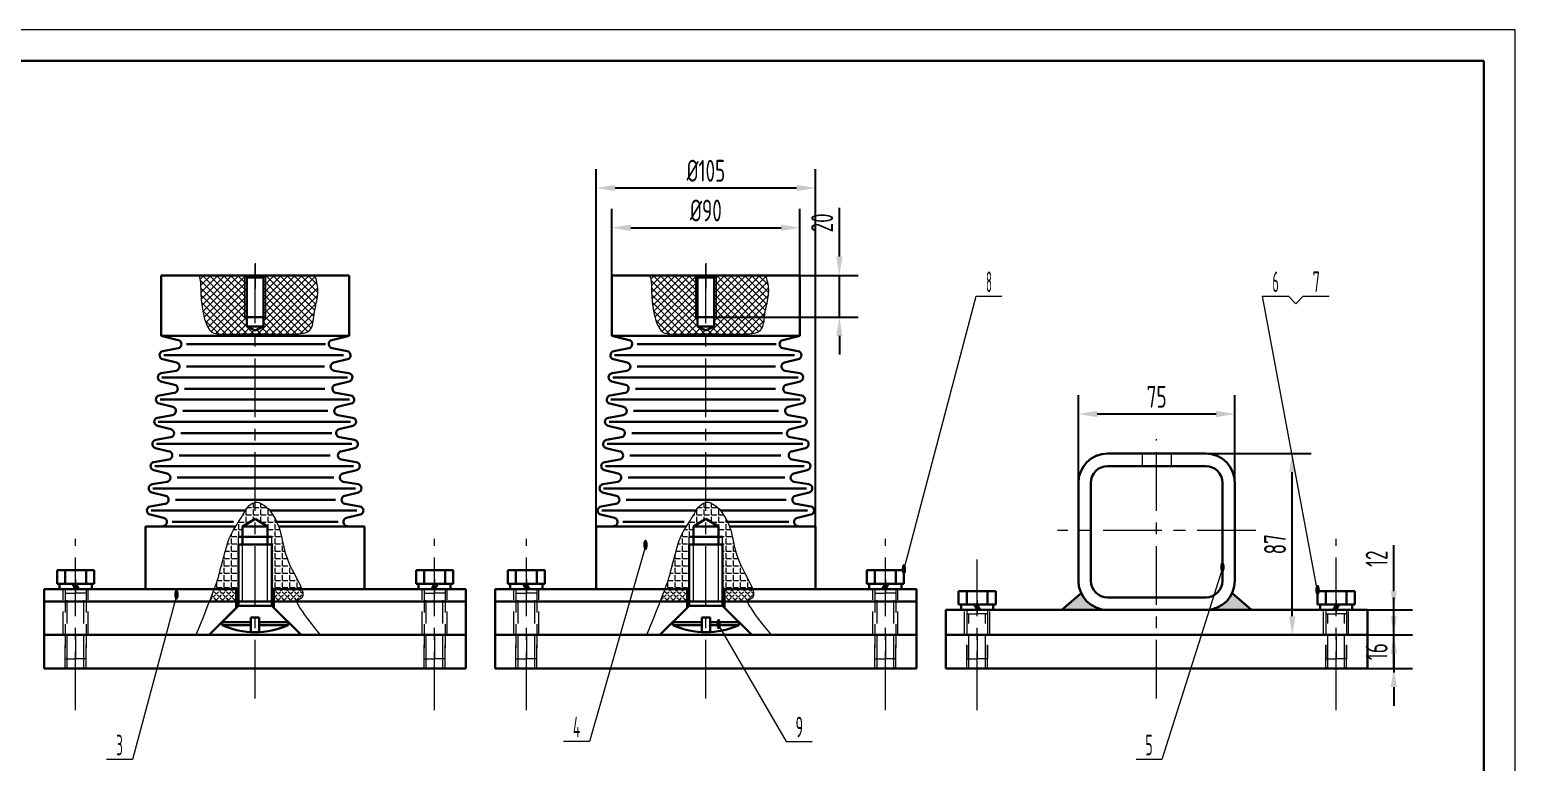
# Model space of a CAD drawing. Header units: millimetres. Extents: x 0 to 1260, y -18 to 891.
# Drawn here: x 548 to 1260, y 540 to 891 of the extents above; entities that cross this region are included whole.
import ezdxf
from ezdxf.enums import TextEntityAlignment as Align

# ---------------------------------------------------------------- set-up
doc = ezdxf.new("R2010")
doc.units = ezdxf.units.MM
doc.header["$LTSCALE"] = 30
doc.linetypes.add('F', pattern=[0.75, 0.5, -0.25])
doc.linetypes.add('G', pattern=[2, 1.25, -0.25, 0.25, -0.25])
doc.layers.get('0').update_dxf_attribs({"lineweight": 30})
doc.layers.get('DEFPOINTS').update_dxf_attribs({"lineweight": 30})
for name, color, linetype, lineweight in [('01', 7, 'Continuous', 30), ('02', 1, 'Continuous', 13), ('02C', 3, 'Continuous', 13), ('04', 2, 'F', 13), ('05', 4, 'G', 13), ('08', 1, 'Continuous', 13), ('11', 3, 'Continuous', 13)]:
    doc.layers.add(name, color=color, linetype=linetype, lineweight=lineweight)
doc.styles.get("Standard").update_dxf_attribs({"font": 'isocp', "width": 0.707, "bigfont": 'intecad.shx'})
doc.dimstyles.new('INTE', dxfattribs={"dimscale": 3, "dimtxt": 3.5, "dimasz": 3, "dimexe": 3, "dimexo": 0, "dimgap": 1, "dimtad": 1, "dimdec": 1, "dimdsep": 46, "dimtxsty": 'Standard', "dimcen": 0, "dimclrd": 1, "dimclre": 1, "dimclrt": 3, "dimaunit": 1, "dimadec": 0, "dimazin": 0, "dimtfac": 1, "dimtmove": 0, "dimatfit": 0, "dimfxl": 0, "dimarcsym": 0})

# ---------------------------------------------------------------- blocks, each defined once
blk = doc.blocks.new('*D21')
at = {"layer": '08', "color": 1, "lineweight": -2, "ltscale": 0.75}
for p, q in [((1201.81, 609.79), (1201.81, 618.79)), ((1189.16, 600.79), (1210.81, 600.79)), ((1201.81, 584.79), (1201.81, 600.79)), ((1189.16, 584.79), (1210.81, 584.79)), ((1201.81, 575.79), (1201.81, 566.79))]:
    blk.add_line(p, q, dxfattribs=at)
at = {"layer": '08', "color": 1, "ltscale": 0.75}
for points in [[(1200.31, 609.79), (1203.31, 609.79), (1201.81, 600.79)], [(1200.31, 575.79), (1203.31, 575.79), (1201.81, 584.79)]]:
    blk.add_solid(points, dxfattribs=at)
at = {"layer": 'DEFPOINTS', "color": 0, "ltscale": 0.75}
for p in [(1189.16, 600.79), (1201.81, 600.79), (1189.16, 584.79)]:
    blk.add_point(p, dxfattribs=at)
at = {"layer": '08', "color": 3, "ltscale": 0.75, "insert": (1193.56, 592.79), "char_height": 10.5, "attachment_point": 5, "rotation": 90}
blk.add_mtext('16', dxfattribs=at)
blk = doc.blocks.new('*D22')
at = {"layer": '08', "color": 1, "lineweight": -2, "ltscale": 0.75}
for p, q in [((1201.81, 621.79), (1201.81, 643.92)), ((1189.16, 612.79), (1210.81, 612.79)), ((1201.81, 600.79), (1201.81, 612.79)), ((1189.16, 600.79), (1210.81, 600.79)), ((1201.81, 591.79), (1201.81, 582.79))]:
    blk.add_line(p, q, dxfattribs=at)
at = {"layer": '08', "color": 1, "ltscale": 0.75}
for points in [[(1200.31, 621.79), (1203.31, 621.79), (1201.81, 612.79)], [(1200.31, 591.79), (1203.31, 591.79), (1201.81, 600.79)]]:
    blk.add_solid(points, dxfattribs=at)
at = {"layer": 'DEFPOINTS', "color": 0, "ltscale": 0.75}
for p in [(1189.16, 612.79), (1201.81, 612.79), (1189.16, 600.79)]:
    blk.add_point(p, dxfattribs=at)
at = {"layer": '08', "color": 3, "ltscale": 0.75, "insert": (1193.56, 637.36), "char_height": 10.5, "attachment_point": 5, "rotation": 90}
blk.add_mtext('12', dxfattribs=at)
blk = doc.blocks.new('*D23')
at = {"layer": '08', "color": 1, "lineweight": -2, "ltscale": 0.75}
for p, q in [((1106.39, 687.79), (1162.13, 687.79)), ((1153.13, 609.79), (1153.13, 678.79)), ((1189.16, 600.79), (1144.13, 600.79))]:
    blk.add_line(p, q, dxfattribs=at)
at = {"layer": '08', "color": 1, "ltscale": 0.75}
for points in [[(1151.63, 678.79), (1154.63, 678.79), (1153.13, 687.79)], [(1151.63, 609.79), (1154.63, 609.79), (1153.13, 600.79)]]:
    blk.add_solid(points, dxfattribs=at)
at = {"layer": 'DEFPOINTS', "color": 0, "ltscale": 0.75}
for p in [(1106.39, 687.79), (1153.13, 687.79), (1189.16, 600.79)]:
    blk.add_point(p, dxfattribs=at)
at = {"layer": '08', "color": 3, "ltscale": 0.75, "insert": (1144.88, 644.29), "char_height": 10.5, "attachment_point": 5, "rotation": 90}
blk.add_mtext('87', dxfattribs=at)
blk = doc.blocks.new('*D24')
at = {"layer": '08', "color": 1, "lineweight": -2, "ltscale": 0.75}
for p, q in [((827.16, 773.19), (827.16, 805.04)), ((917.16, 773.19), (917.16, 805.04)), ((836.16, 796.04), (908.16, 796.04))]:
    blk.add_line(p, q, dxfattribs=at)
at = {"layer": '08', "color": 1, "ltscale": 0.75}
for points in [[(836.16, 797.54), (836.16, 794.54), (827.16, 796.04)], [(908.16, 797.54), (908.16, 794.54), (917.16, 796.04)]]:
    blk.add_solid(points, dxfattribs=at)
at = {"layer": 'DEFPOINTS', "color": 0, "ltscale": 0.75}
for p in [(917.16, 796.04), (827.16, 773.19), (917.16, 773.19)]:
    blk.add_point(p, dxfattribs=at)
at = {"layer": '08', "color": 3, "ltscale": 0.75, "insert": (872.16, 804.29), "char_height": 10.5, "attachment_point": 5}
blk.add_mtext('%%c90', dxfattribs=at)
blk = doc.blocks.new('*D25')
at = {"layer": '08', "color": 1, "lineweight": -2, "ltscale": 0.75}
for p, q in [((819.66, 647.7), (819.66, 824.11)), ((924.66, 643.31), (924.66, 824.11)), ((828.66, 815.11), (915.66, 815.11))]:
    blk.add_line(p, q, dxfattribs=at)
at = {"layer": '08', "color": 1, "ltscale": 0.75}
for points in [[(828.66, 816.61), (828.66, 813.61), (819.66, 815.11)], [(915.66, 816.61), (915.66, 813.61), (924.66, 815.11)]]:
    blk.add_solid(points, dxfattribs=at)
at = {"layer": 'DEFPOINTS', "color": 0, "ltscale": 0.75}
for p in [(924.66, 815.11), (819.66, 647.7), (924.66, 643.31)]:
    blk.add_point(p, dxfattribs=at)
at = {"layer": '08', "color": 3, "ltscale": 0.75, "insert": (872.16, 823.36), "char_height": 10.5, "attachment_point": 5}
blk.add_mtext('%%c105', dxfattribs=at)
blk = doc.blocks.new('*D30')
at = {"layer": '08', "color": 1, "lineweight": -2, "ltscale": 0.75}
for p, q in [((1050.68, 674.41), (1050.68, 715.74)), ((1125.66, 671.11), (1125.66, 715.74)), ((1116.66, 706.74), (1059.68, 706.74))]:
    blk.add_line(p, q, dxfattribs=at)
at = {"layer": '08', "color": 1, "ltscale": 0.75}
for points in [[(1059.68, 708.24), (1059.68, 705.24), (1050.68, 706.74)], [(1116.66, 708.24), (1116.66, 705.24), (1125.66, 706.74)]]:
    blk.add_solid(points, dxfattribs=at)
at = {"layer": 'DEFPOINTS', "color": 0, "ltscale": 0.75}
for p in [(1050.68, 706.74), (1050.68, 674.41), (1125.66, 671.11)]:
    blk.add_point(p, dxfattribs=at)
at = {"layer": '08', "color": 3, "ltscale": 0.75, "insert": (1088.17, 714.99), "char_height": 10.5, "attachment_point": 5}
blk.add_mtext('75', dxfattribs=at)
blk = doc.blocks.new('*D32')
at = {"layer": '08', "color": 1, "lineweight": -2, "ltscale": 0.75}
for p, q in [((936.12, 782.19), (936.12, 805.55)), ((915.91, 773.19), (945.12, 773.19)), ((936.12, 753.19), (936.12, 773.19)), ((874.01, 753.19), (945.12, 753.19)), ((936.12, 744.19), (936.12, 735.19))]:
    blk.add_line(p, q, dxfattribs=at)
at = {"layer": '08', "color": 1, "ltscale": 0.75}
for points in [[(934.62, 782.19), (937.62, 782.19), (936.12, 773.19)], [(934.62, 744.19), (937.62, 744.19), (936.12, 753.19)]]:
    blk.add_solid(points, dxfattribs=at)
at = {"layer": 'DEFPOINTS', "color": 0, "ltscale": 0.75}
for p in [(915.91, 773.19), (936.12, 773.19), (874.01, 753.19)]:
    blk.add_point(p, dxfattribs=at)
at = {"layer": '08', "color": 3, "ltscale": 0.75, "insert": (927.87, 798.37), "char_height": 10.5, "attachment_point": 5, "rotation": 90}
blk.add_mtext('20', dxfattribs=at)
blk = doc.blocks.new('*U46')
at = {"layer": '01'}
for points in [[(415, 292), (25, 292)], [(415, 5), (415, 292)]]:
    blk.add_lwpolyline(points, dxfattribs=at)
at = {"layer": '02'}
for points in [[(420, 297), (0, 297)], [(420, 0), (420, 297)]]:
    blk.add_lwpolyline(points, dxfattribs=at)

msp = doc.modelspace()

# ---------------------------------------------------------------- hatches: boundary and pattern name
at = {"ltscale": 0.75}
for points in [[(1052.01, 620.79, 0.28969), (1064.66, 612.79), (1042.66, 612.79)], [(1124.31, 620.79, -0.28969), (1111.66, 612.79), (1133.66, 612.79)]]:
    msp.add_hatch(color=256, dxfattribs=at).paths.add_polyline_path(points)
at = {"layer": '02', "ltscale": 0.75}
h = msp.add_hatch(dxfattribs=at)
h.set_pattern_fill('ANSI37', color=256, scale=0.75, style=0)
h.set_pattern_definition([(45, (2562.5626, -269.402), (-1.683798, 1.683798), []), (135, (2562.5626, -269.402), (-1.683798, -1.683798), [])])
edge = h.paths.add_edge_path()
edge.add_line((651.16, 773.19), (651.16, 773.19))
edge.add_line((651.16, 773.19), (629.24, 773.19))
edge.add_spline(control_points=[(629.24, 773.19), (630.11, 771.09), (629.96, 765.04), (630.79, 756.86), (632.35, 749.71), (635.76, 745.31), (640.86, 744.92), (647.49, 745.13), (653.25, 745.17), (656.16, 745.16)], knot_values=[2.600882, 2.600882, 2.600882, 2.600882, 9.58944, 18.449346, 28.421198, 30.850792, 34.363706, 42.719943, 51.395843, 51.395843, 51.395843, 51.395843], degree=3, periodic=0)
edge.add_line((656.16, 745.16), (656.16, 746.72))
edge.add_line((656.16, 746.72), (652.16, 748.66))
edge.add_line((652.16, 748.66), (652.16, 748.66))
edge.add_line((652.16, 748.66), (652.16, 753.19))
edge.add_line((652.16, 753.19), (651.16, 753.19))
edge.add_line((651.16, 753.19), (651.16, 773.19))
edge = h.paths.add_edge_path()
edge.add_spline(control_points=[(672.16, 745.02), (673.14, 745.03), (676.73, 745.11), (683.91, 745.62), (684.11, 755.12), (686.32, 762.46), (686.38, 768.15), (685.21, 772.09), (684.91, 773.19)], knot_values=[67.590547, 67.590547, 67.590547, 67.590547, 70.454179, 77.819242, 85.708317, 94.259086, 101.273291, 104.032844, 104.032844, 104.032844, 104.032844], degree=3, periodic=0)
edge.add_line((684.91, 773.19), (672.16, 773.19))
edge.add_line((672.16, 773.19), (672.16, 745.02))
edge = h.paths.add_edge_path()
edge.add_line((672.16, 773.19), (661.16, 773.19))
edge.add_line((661.16, 773.19), (661.16, 753.19))
edge.add_line((661.16, 753.19), (660.16, 753.19))
edge.add_line((660.16, 753.19), (660.16, 748.66))
edge.add_line((660.16, 748.66), (656.16, 746.72))
edge.add_line((656.16, 746.72), (656.16, 745.16))
edge.add_spline(control_points=[(656.16, 745.16), (658.66, 745.16), (664.07, 745.1), (669.17, 744.98), (672.16, 745.02)], knot_values=[51.395843, 51.395843, 51.395843, 51.395843, 58.820979, 67.590547, 67.590547, 67.590547, 67.590547], degree=3, periodic=0)
edge.add_line((672.16, 745.02), (672.16, 773.19))
h.paths.add_polyline_path([(661.16, 773.19), (660.16, 772.19), (660.16, 753.19), (661.16, 753.19)], flags=16)
h.paths.add_polyline_path([(652.16, 772.19), (651.16, 773.19), (651.16, 753.19), (652.16, 753.19)], flags=17)
h = msp.add_hatch(dxfattribs=at)
h.set_pattern_fill('ANSI37', color=256, scale=0.75, style=0)
h.set_pattern_definition([(45, (2778.5626, -269.402), (-1.683798, 1.683798), []), (135, (2778.5626, -269.402), (-1.683798, -1.683798), [])])
edge = h.paths.add_edge_path()
edge.add_line((867.16, 773.19), (867.16, 773.19))
edge.add_line((867.16, 773.19), (845.24, 773.19))
edge.add_spline(control_points=[(845.24, 773.19), (846.11, 771.09), (845.96, 765.04), (846.79, 756.86), (848.35, 749.71), (851.76, 745.31), (856.86, 744.92), (863.49, 745.13), (869.25, 745.17), (872.16, 745.16)], knot_values=[2.600882, 2.600882, 2.600882, 2.600882, 9.58944, 18.449346, 28.421198, 30.850792, 34.363706, 42.719943, 51.395843, 51.395843, 51.395843, 51.395843], degree=3, periodic=0)
edge.add_line((872.16, 745.16), (872.16, 746.72))
edge.add_line((872.16, 746.72), (868.16, 748.66))
edge.add_line((868.16, 748.66), (868.16, 748.66))
edge.add_line((868.16, 748.66), (868.16, 753.19))
edge.add_line((868.16, 753.19), (867.16, 753.19))
edge.add_line((867.16, 753.19), (867.16, 773.19))
edge = h.paths.add_edge_path()
edge.add_spline(control_points=[(888.16, 745.02), (889.14, 745.03), (892.73, 745.11), (899.91, 745.62), (900.11, 755.12), (902.32, 762.46), (902.38, 768.15), (901.21, 772.09), (900.91, 773.19)], knot_values=[67.590547, 67.590547, 67.590547, 67.590547, 70.454179, 77.819242, 85.708317, 94.259086, 101.273291, 104.032844, 104.032844, 104.032844, 104.032844], degree=3, periodic=0)
edge.add_line((900.91, 773.19), (888.16, 773.19))
edge.add_line((888.16, 773.19), (888.16, 745.02))
edge = h.paths.add_edge_path()
edge.add_line((888.16, 773.19), (877.16, 773.19))
edge.add_line((877.16, 773.19), (877.16, 753.19))
edge.add_line((877.16, 753.19), (876.16, 753.19))
edge.add_line((876.16, 753.19), (876.16, 748.66))
edge.add_line((876.16, 748.66), (872.16, 746.72))
edge.add_line((872.16, 746.72), (872.16, 745.16))
edge.add_spline(control_points=[(872.16, 745.16), (874.66, 745.16), (880.07, 745.1), (885.17, 744.98), (888.16, 745.02)], knot_values=[51.395843, 51.395843, 51.395843, 51.395843, 58.820979, 67.590547, 67.590547, 67.590547, 67.590547], degree=3, periodic=0)
edge.add_line((888.16, 745.02), (888.16, 773.19))
h.paths.add_polyline_path([(877.16, 773.19), (876.16, 772.19), (876.16, 753.19), (877.16, 753.19)], flags=16)
h.paths.add_polyline_path([(868.16, 772.19), (867.16, 773.19), (867.16, 753.19), (868.16, 753.19)], flags=17)
h = msp.add_hatch(dxfattribs=at)
h.set_pattern_fill('ANGLE', color=256, scale=0.5, style=0)
h.set_pattern_definition([(0, (-821.971, 124.0568), (0, 3.4925), [2.54, -0.9525]), (90, (-821.971, 124.0568), (-3.4925, 2e-16), [2.54, -0.9525])])
edge = h.paths.add_edge_path()
edge.add_line((648.16, 644.2), (648.16, 647.79))
edge.add_line((648.16, 647.79), (650.16, 647.79))
edge.add_line((650.16, 647.79), (650.16, 652.79))
edge.add_line((650.16, 652.79), (656.16, 656.49))
edge.add_line((656.16, 656.49), (656.16, 664.36))
edge.add_spline(control_points=[(656.16, 664.36), (655.79, 664.28), (652.68, 663.2), (649.83, 656.94), (644.49, 649.74), (642.04, 642.04), (639.6, 632.31), (638.28, 627.28), (636.59, 622.79)], knot_values=[4.731954, 4.731954, 4.731954, 4.731954, 5.861898, 14.254739, 23.41038, 33.182903, 44.670798, 47.778571, 47.778571, 47.778571, 47.778571], degree=3, periodic=0)
edge.add_line((636.59, 622.79), (648.16, 622.79))
edge.add_line((648.16, 622.79), (648.16, 644.2))
edge = h.paths.add_edge_path()
edge.add_spline(control_points=[(678.52, 622.79), (677.56, 625.55), (669.75, 638.58), (669.49, 648.47), (665.71, 657.3), (662.24, 661.76), (659.68, 663.52), (657.74, 664.53), (656.56, 664.44), (656.16, 664.36)], knot_values=[47.778571, 47.778571, 47.778571, 47.778571, 52.920714, 67.310286, 76.98728, 81.207891, 83.997645, 86.326587, 87.508144, 87.508144, 87.508144, 87.508144], degree=3, periodic=0)
edge.add_line((656.16, 664.36), (656.16, 656.49))
edge.add_line((656.16, 656.49), (662.16, 652.79))
edge.add_line((662.16, 652.79), (662.16, 647.79))
edge.add_line((662.16, 647.79), (664.16, 647.79))
edge.add_line((664.16, 647.79), (664.16, 644.2))
edge.add_line((664.16, 644.2), (664.16, 622.79))
edge.add_line((664.16, 622.79), (678.52, 622.79))
h = msp.add_hatch(dxfattribs=at)
h.set_pattern_fill('ANGLE', color=256, scale=0.5, style=0)
h.set_pattern_definition([(0, (-605.971, 124.0568), (0, 3.4925), [2.54, -0.9525]), (90, (-605.971, 124.0568), (-3.4925, 2e-16), [2.54, -0.9525])])
edge = h.paths.add_edge_path()
edge.add_line((864.16, 644.2), (864.16, 647.79))
edge.add_line((864.16, 647.79), (866.16, 647.79))
edge.add_line((866.16, 647.79), (866.16, 652.79))
edge.add_line((866.16, 652.79), (872.16, 656.49))
edge.add_line((872.16, 656.49), (872.16, 664.36))
edge.add_spline(control_points=[(872.16, 664.36), (871.79, 664.28), (868.68, 663.2), (865.83, 656.94), (860.49, 649.74), (858.04, 642.04), (855.6, 632.31), (854.28, 627.28), (852.59, 622.79)], knot_values=[4.731954, 4.731954, 4.731954, 4.731954, 5.861898, 14.254739, 23.41038, 33.182903, 44.670798, 47.778571, 47.778571, 47.778571, 47.778571], degree=3, periodic=0)
edge.add_line((852.59, 622.79), (864.16, 622.79))
edge.add_line((864.16, 622.79), (864.16, 644.2))
edge = h.paths.add_edge_path()
edge.add_spline(control_points=[(894.52, 622.79), (893.56, 625.55), (885.75, 638.58), (885.49, 648.47), (881.71, 657.3), (878.24, 661.76), (875.68, 663.52), (873.74, 664.53), (872.56, 664.44), (872.16, 664.36)], knot_values=[47.778571, 47.778571, 47.778571, 47.778571, 52.920714, 67.310286, 76.98728, 81.207891, 83.997645, 86.326587, 87.508144, 87.508144, 87.508144, 87.508144], degree=3, periodic=0)
edge.add_line((872.16, 664.36), (872.16, 656.49))
edge.add_line((872.16, 656.49), (878.16, 652.79))
edge.add_line((878.16, 652.79), (878.16, 647.79))
edge.add_line((878.16, 647.79), (880.16, 647.79))
edge.add_line((880.16, 647.79), (880.16, 644.2))
edge.add_line((880.16, 644.2), (880.16, 622.79))
edge.add_line((880.16, 622.79), (894.52, 622.79))
h = msp.add_hatch(dxfattribs=at)
h.set_pattern_fill('ANGLE', color=256, scale=0.3, angle=45, style=0)
h.set_pattern_definition([(45, (-821.971, 124.0568), (-1.4817423, 1.4817423), [1.524, -0.5715]), (135, (-821.971, 124.0568), (-1.4817423, -1.4817423), [1.524, -0.5715])])
edge = h.paths.add_edge_path()
edge.add_spline(control_points=[(636.59, 622.79), (636.01, 621.25), (635.25, 619.29), (634.28, 616.79)], knot_values=[3.661281, 3.661281, 3.661281, 3.661281, 4.731954, 4.731954, 4.731954, 4.731954], degree=3, periodic=0)
edge.add_line((634.28, 616.79), (647.16, 616.79))
edge.add_line((647.16, 616.79), (647.16, 622.79))
edge.add_line((647.16, 622.79), (636.59, 622.79))
edge = h.paths.add_edge_path()
edge.add_spline(control_points=[(676.11, 616.79), (675.97, 617.59), (679.34, 617.81), (679.42, 620.19), (678.52, 622.79)], knot_values=[87.508144, 87.508144, 87.508144, 87.508144, 88.423411, 93.269842, 93.269842, 93.269842, 93.269842], degree=3, periodic=0)
edge.add_line((678.52, 622.79), (665.16, 622.79))
edge.add_line((665.16, 622.79), (665.16, 616.79))
edge.add_line((665.16, 616.79), (676.11, 616.79))
h = msp.add_hatch(dxfattribs=at)
h.set_pattern_fill('ANGLE', color=256, scale=0.3, angle=45, style=0)
h.set_pattern_definition([(45, (-605.971, 124.0568), (-1.4817423, 1.4817423), [1.524, -0.5715]), (135, (-605.971, 124.0568), (-1.4817423, -1.4817423), [1.524, -0.5715])])
edge = h.paths.add_edge_path()
edge.add_spline(control_points=[(852.59, 622.79), (852.01, 621.25), (851.25, 619.29), (850.28, 616.79)], knot_values=[3.661281, 3.661281, 3.661281, 3.661281, 4.731954, 4.731954, 4.731954, 4.731954], degree=3, periodic=0)
edge.add_line((850.28, 616.79), (863.16, 616.79))
edge.add_line((863.16, 616.79), (863.16, 622.79))
edge.add_line((863.16, 622.79), (852.59, 622.79))
edge = h.paths.add_edge_path()
edge.add_spline(control_points=[(892.11, 616.79), (891.97, 617.59), (895.34, 617.81), (895.42, 620.19), (894.52, 622.79)], knot_values=[87.508144, 87.508144, 87.508144, 87.508144, 88.423411, 93.269842, 93.269842, 93.269842, 93.269842], degree=3, periodic=0)
edge.add_line((894.52, 622.79), (881.16, 622.79))
edge.add_line((881.16, 622.79), (881.16, 616.79))
edge.add_line((881.16, 616.79), (892.11, 616.79))

# ---------------------------------------------------------------- linework, layer by layer
at = {"ltscale": 0.75}
for p, q in [((701.16, 773.19), (611.16, 773.19)), ((611.16, 744.19), (611.16, 773.19)), ((652.16, 772.19), (651.16, 773.19)), ((652.16, 772.19), (660.16, 772.19)), ((660.16, 772.19), (661.16, 773.19)), ((701.16, 744.19), (701.16, 773.19)), ((917.16, 773.19), (827.16, 773.19)), ((827.16, 744.19), (827.16, 773.19)), ((868.16, 772.19), (867.16, 773.19)), ((868.16, 772.19), (876.16, 772.19)), ((876.16, 772.19), (877.16, 773.19)), ((917.16, 744.19), (917.16, 773.19)), ((701.16, 744.19), (611.16, 744.19)), ((619.34, 742.21), (611.16, 744.19)), ((692.99, 742.21), (701.16, 744.19)), ((917.16, 744.19), (827.16, 744.19)), ((835.34, 742.21), (827.16, 744.19)), ((908.99, 742.21), (917.16, 744.19)), ((619.25, 738.3), (612.03, 736.91)), ((612.41, 734.94), (698.55, 734.94)), ((623.25, 740.21), (689.86, 740.21)), ((693.08, 738.3), (700.29, 736.91)), ((835.25, 738.3), (828.03, 736.91)), ((828.41, 734.94), (914.55, 734.94)), ((839.25, 740.21), (905.86, 740.21)), ((909.08, 738.3), (916.29, 736.91)), ((611.2, 726.27), (618.32, 727.5)), ((618.45, 731.42), (611.94, 733)), ((623.25, 729.48), (689.45, 729.48)), ((693.87, 731.42), (700.39, 733)), ((701.13, 726.27), (694, 727.5)), ((827.2, 726.27), (834.32, 727.5)), ((834.45, 731.42), (827.94, 733)), ((839.25, 729.48), (905.45, 729.48)), ((909.87, 731.42), (916.39, 733)), ((917.13, 726.27), (910, 727.5)), ((617.58, 720.77), (611.07, 722.36)), ((611.54, 724.3), (700.42, 724.3)), ((694.75, 720.77), (701.26, 722.36)), ((833.58, 720.77), (827.07, 722.36)), ((827.54, 724.3), (916.42, 724.3)), ((910.75, 720.77), (917.26, 722.36)), ((610.32, 715.63), (617.45, 716.86)), ((610.66, 713.65), (701.38, 713.65)), ((622.37, 718.83), (689.56, 718.83)), ((702, 715.63), (694.88, 716.86)), ((826.32, 715.63), (833.45, 716.86)), ((826.66, 713.65), (917.38, 713.65)), ((838.37, 718.83), (905.56, 718.83)), ((918, 715.63), (910.88, 716.86)), ((609.45, 704.98), (616.58, 706.22)), ((616.71, 710.13), (610.19, 711.71)), ((621.5, 708.19), (690.97, 708.19)), ((695.62, 710.13), (702.13, 711.71)), ((702.88, 704.98), (695.75, 706.22)), ((825.45, 704.98), (832.58, 706.22)), ((832.71, 710.13), (826.19, 711.71)), ((837.5, 708.19), (906.97, 708.19)), ((911.62, 710.13), (918.13, 711.71)), ((918.88, 704.98), (911.75, 706.22)), ((615.83, 699.49), (609.32, 701.07)), ((609.79, 703.01), (701.89, 703.01)), ((696.49, 699.49), (703.01, 701.07)), ((831.83, 699.49), (825.32, 701.07)), ((825.79, 703.01), (917.89, 703.01)), ((912.49, 699.49), (919.01, 701.07)), ((608.58, 694.34), (615.7, 695.57)), ((608.92, 692.37), (702.58, 692.37)), ((620.63, 697.54), (692.95, 697.54)), ((703.75, 694.34), (696.62, 695.57)), ((824.58, 694.34), (831.7, 695.57)), ((824.92, 692.37), (918.58, 692.37)), ((836.63, 697.54), (908.95, 697.54)), ((919.75, 694.34), (912.62, 695.57)), ((607.7, 683.69), (614.83, 684.93)), ((614.96, 688.84), (608.45, 690.42)), ((619.75, 686.9), (692.08, 686.9)), ((697.37, 688.84), (703.88, 690.42)), ((704.62, 683.69), (697.5, 684.93)), ((823.7, 683.69), (830.83, 684.93)), ((830.96, 688.84), (824.45, 690.42)), ((835.75, 686.9), (908.08, 686.9)), ((913.37, 688.84), (919.88, 690.42)), ((920.62, 683.69), (913.5, 684.93)), ((1111.66, 687.79), (1064.66, 687.79)), ((614.09, 678.2), (607.57, 679.78)), ((608.04, 681.72), (703.3, 681.72)), ((618.88, 676.25), (693.94, 676.25)), ((698.24, 678.2), (704.75, 679.78)), ((830.09, 678.2), (823.57, 679.78)), ((824.04, 681.72), (919.3, 681.72)), ((834.88, 676.25), (909.94, 676.25)), ((914.24, 678.2), (920.75, 679.78)), ((1111.66, 681.79), (1064.66, 681.79)), ((613.21, 667.55), (606.7, 669.13)), ((606.83, 673.05), (613.96, 674.28)), ((607.17, 671.08), (704.32, 671.08)), ((705.5, 673.05), (698.37, 674.28)), ((699.11, 667.55), (705.63, 669.13)), ((829.21, 667.55), (822.7, 669.13)), ((822.83, 673.05), (829.96, 674.28)), ((823.17, 671.08), (920.32, 671.08)), ((921.5, 673.05), (914.37, 674.28)), ((915.11, 667.55), (921.63, 669.13)), ((1050.66, 673.79), (1050.66, 626.79)), ((1056.66, 673.79), (1056.66, 626.79)), ((1119.66, 626.79), (1119.66, 673.79)), ((1125.66, 626.79), (1125.66, 673.79)), ((605.96, 662.4), (613.08, 663.64)), ((618.01, 665.61), (694.63, 665.61)), ((706.37, 662.4), (699.24, 663.64)), ((821.96, 662.4), (829.08, 663.64)), ((834.01, 665.61), (910.63, 665.61)), ((922.37, 662.4), (915.24, 663.64)), ((612.34, 656.91), (605.83, 658.49)), ((606.3, 660.43), (651.46, 660.43)), ((645.77, 654.96), (616.42, 654.96)), ((663.22, 660.43), (704.84, 660.43)), ((666.55, 654.96), (695.9, 654.96)), ((699.99, 656.91), (706.5, 658.49)), ((828.34, 656.91), (821.83, 658.49)), ((822.3, 660.43), (867.46, 660.43)), ((861.77, 654.96), (832.42, 654.96)), ((879.22, 660.43), (920.84, 660.43)), ((882.55, 654.96), (911.9, 654.96)), ((915.99, 656.91), (922.5, 658.49)), ((603.66, 652.79), (611.91, 652.96)), ((603.66, 652.79), (646.88, 652.79)), ((603.66, 622.79), (603.66, 652.79)), ((667.45, 652.79), (708.66, 652.79)), ((708.66, 652.79), (700.42, 652.96)), ((708.66, 622.79), (708.66, 652.79)), ((819.66, 652.79), (827.91, 652.96)), ((819.66, 652.79), (862.88, 652.79)), ((819.66, 622.79), (819.66, 652.79)), ((883.45, 652.79), (924.66, 652.79)), ((924.66, 652.79), (916.42, 652.96)), ((924.66, 622.79), (924.66, 652.79)), ((648.16, 622.79), (603.66, 622.79)), ((708.66, 622.79), (664.16, 622.79)), ((864.16, 622.79), (819.66, 622.79)), ((924.66, 622.79), (880.16, 622.79)), ((1052.01, 620.79), (1042.66, 612.79)), ((1124.31, 620.79), (1133.66, 612.79)), ((987.16, 612.79), (1189.16, 612.79)), ((987.16, 612.79), (987.16, 584.79)), ((1064.66, 618.79), (1111.66, 618.79)), ((1189.16, 612.79), (1189.16, 600.79))]:
    msp.add_line(p, q, dxfattribs=at)
for centre, radius, start, end in [((618.87, 740.26), 2, 280.92692, 76.35592), ((693.46, 740.26), 2, 103.64408, 259.07308), ((834.87, 740.26), 2, 280.92692, 76.35592), ((909.46, 740.26), 2, 103.64408, 259.07308), ((612.41, 734.94), 2, 100.92692, 256.35592), ((699.92, 734.94), 2, 283.64408, 79.07308), ((828.41, 734.94), 2, 100.92692, 256.35592), ((915.92, 734.94), 2, 283.64408, 79.07308), ((611.54, 724.3), 2, 99.82839, 256.35592), ((617.98, 729.48), 2, 279.82839, 76.35592), ((694.34, 729.48), 2, 103.64408, 260.17161), ((700.79, 724.3), 2, 283.64408, 80.17161), ((827.54, 724.3), 2, 99.82839, 256.35592), ((833.98, 729.48), 2, 279.82839, 76.35592), ((910.34, 729.48), 2, 103.64408, 260.17161), ((916.79, 724.3), 2, 283.64408, 80.17161), ((617.11, 718.83), 2, 279.82839, 76.35592), ((695.22, 718.83), 2, 103.64408, 260.17161), ((833.11, 718.83), 2, 279.82839, 76.35592), ((911.22, 718.83), 2, 103.64408, 260.17161), ((610.66, 713.65), 2, 99.82839, 256.35592), ((701.66, 713.65), 2, 283.64408, 80.17161), ((826.66, 713.65), 2, 99.82839, 256.35592), ((917.66, 713.65), 2, 283.64408, 80.17161), ((609.79, 703.01), 2, 99.82839, 256.35592), ((616.24, 708.19), 2, 279.82839, 76.35592), ((696.09, 708.19), 2, 103.64408, 260.17161), ((702.54, 703.01), 2, 283.64408, 80.17161), ((825.79, 703.01), 2, 99.82839, 256.35592), ((832.24, 708.19), 2, 279.82839, 76.35592), ((912.09, 708.19), 2, 103.64408, 260.17161), ((918.54, 703.01), 2, 283.64408, 80.17161), ((615.36, 697.54), 2, 279.82839, 76.35592), ((696.96, 697.54), 2, 103.64408, 260.17161), ((831.36, 697.54), 2, 279.82839, 76.35592), ((912.96, 697.54), 2, 103.64408, 260.17161), ((608.92, 692.37), 2, 99.82839, 256.35592), ((703.41, 692.37), 2, 283.64408, 80.17161), ((824.92, 692.37), 2, 99.82839, 256.35592), ((919.41, 692.37), 2, 283.64408, 80.17161), ((608.04, 681.72), 2, 99.82839, 256.35592), ((614.49, 686.9), 2, 279.82839, 76.35592), ((697.84, 686.9), 2, 103.64408, 260.17161), ((704.28, 681.72), 2, 283.64408, 80.17161), ((824.04, 681.72), 2, 99.82839, 256.35592), ((830.49, 686.9), 2, 279.82839, 76.35592), ((913.84, 686.9), 2, 103.64408, 260.17161), ((920.28, 681.72), 2, 283.64408, 80.17161), ((1064.66, 673.79), 14, 90, 180), ((1111.66, 673.79), 14, 0, 90), ((613.62, 676.25), 2, 279.82839, 76.35592), ((698.71, 676.25), 2, 103.64408, 260.17161), ((829.62, 676.25), 2, 279.82839, 76.35592), ((914.71, 676.25), 2, 103.64408, 260.17161), ((1064.66, 673.79), 8, 90, 180), ((1111.66, 673.79), 8, 0, 90), ((607.17, 671.08), 2, 99.82839, 256.35592), ((705.16, 671.08), 2, 283.64408, 80.17161), ((823.17, 671.08), 2, 99.82839, 256.35592), ((921.16, 671.08), 2, 283.64408, 80.17161), ((606.3, 660.43), 2, 99.82839, 256.35592), ((612.74, 665.61), 2, 279.82839, 76.35592), ((699.59, 665.61), 2, 103.64408, 260.17161), ((706.03, 660.43), 2, 283.64408, 80.17161), ((822.3, 660.43), 2, 99.82839, 256.35592), ((828.74, 665.61), 2, 279.82839, 76.35592), ((915.59, 665.61), 2, 103.64408, 260.17161), ((922.03, 660.43), 2, 283.64408, 80.17161), ((611.87, 654.96), 2, 271.18476, 76.35592), ((700.46, 654.96), 2, 103.64408, 268.81524), ((827.87, 654.96), 2, 271.18476, 76.35592), ((916.46, 654.96), 2, 103.64408, 268.81524), ((1064.66, 626.79), 14, 180, 270), ((1064.66, 626.79), 8, 180, 270), ((1111.66, 626.79), 14, 270, 0), ((1111.66, 626.79), 8, 270, 0)]:
    msp.add_arc(centre, radius, start, end, dxfattribs=at)
at = {"layer": '01', "ltscale": 0.75}
for p, q in [((652.16, 772.19), (652.16, 748.66)), ((660.16, 772.19), (660.16, 748.66)), ((868.16, 772.19), (868.16, 748.66)), ((876.16, 772.19), (876.16, 748.66)), ((651.16, 753.19), (661.16, 753.19)), ((652.16, 748.66), (656.16, 746.72)), ((660.16, 748.66), (652.16, 748.66)), ((660.16, 748.66), (656.16, 746.72)), ((867.16, 753.19), (877.16, 753.19)), ((876.16, 748.66), (868.16, 748.66)), ((868.16, 748.66), (872.16, 746.72)), ((876.16, 748.66), (872.16, 746.72)), ((650.16, 652.79), (656.16, 656.49)), ((662.16, 652.79), (656.16, 656.49)), ((866.16, 652.79), (872.16, 656.49)), ((878.16, 652.79), (872.16, 656.49)), ((656.16, 647.79), (648.16, 647.79)), ((662.16, 652.79), (650.16, 652.79)), ((650.16, 644.2), (650.16, 652.79)), ((656.16, 647.79), (664.16, 647.79)), ((662.16, 644.2), (662.16, 652.79)), ((872.16, 647.79), (864.16, 647.79)), ((878.16, 652.79), (866.16, 652.79)), ((866.16, 644.2), (866.16, 652.79)), ((872.16, 647.79), (880.16, 647.79)), ((878.16, 644.2), (878.16, 652.79)), ((648.16, 644.2), (656.16, 644.2)), ((648.16, 614.81), (648.16, 644.2)), ((664.16, 644.2), (656.16, 644.2)), ((664.16, 614.81), (664.16, 644.2)), ((864.16, 614.81), (864.16, 644.2)), ((864.16, 644.2), (872.16, 644.2)), ((880.16, 644.2), (872.16, 644.2)), ((880.16, 614.81), (880.16, 644.2)), ((561.28, 631.79), (561.28, 625.39)), ((570.16, 631.79), (561.28, 631.79)), ((565.16, 625.39), (565.16, 631.79)), ((570.16, 631.79), (579.05, 631.79)), ((575.16, 625.39), (575.16, 631.79)), ((579.05, 631.79), (579.05, 625.39)), ((733.28, 631.79), (733.28, 625.39)), ((742.16, 631.79), (733.28, 631.79)), ((737.16, 625.39), (737.16, 631.79)), ((742.16, 631.79), (751.05, 631.79)), ((747.16, 625.39), (747.16, 631.79)), ((751.05, 631.79), (751.05, 625.39)), ((777.28, 631.79), (777.28, 625.39)), ((786.16, 631.79), (777.28, 631.79)), ((781.16, 625.39), (781.16, 631.79)), ((786.16, 631.79), (795.05, 631.79)), ((791.16, 625.39), (791.16, 631.79)), ((795.05, 631.79), (795.05, 625.39)), ((958.16, 631.79), (949.28, 631.79)), ((949.28, 631.79), (949.28, 625.39)), ((953.16, 625.39), (953.16, 631.79)), ((958.16, 631.79), (967.05, 631.79)), ((963.16, 625.39), (963.16, 631.79)), ((967.05, 631.79), (967.05, 625.39)), ((555.16, 616.79), (555.16, 622.79)), ((561.28, 625.39), (570.16, 625.39)), ((562.46, 625.39), (562.46, 622.79)), ((570.16, 625.39), (562.46, 625.39)), ((570.16, 622.79), (568.66, 625.39)), ((579.05, 625.39), (570.16, 625.39)), ((570.16, 625.39), (577.86, 625.39)), ((570.16, 625.39), (571.66, 622.79)), ((577.86, 625.39), (577.86, 622.79)), ((647.16, 613.79), (647.16, 622.79)), ((665.16, 613.79), (665.16, 622.79)), ((733.28, 625.39), (742.16, 625.39)), ((742.16, 625.39), (734.46, 625.39)), ((734.46, 625.39), (734.46, 622.79)), ((742.16, 625.39), (740.66, 622.79)), ((742.16, 625.39), (749.86, 625.39)), ((751.05, 625.39), (742.16, 625.39)), ((742.16, 622.79), (743.66, 625.39)), ((749.86, 625.39), (749.86, 622.79)), ((757.16, 616.79), (757.16, 622.79)), ((771.16, 616.79), (771.16, 622.79)), ((777.28, 625.39), (786.16, 625.39)), ((786.16, 625.39), (778.46, 625.39)), ((778.46, 625.39), (778.46, 622.79)), ((786.16, 622.79), (784.66, 625.39)), ((786.16, 625.39), (793.86, 625.39)), ((795.05, 625.39), (786.16, 625.39)), ((786.16, 625.39), (787.66, 622.79)), ((793.86, 625.39), (793.86, 622.79)), ((863.16, 613.79), (863.16, 622.79)), ((881.16, 613.79), (881.16, 622.79)), ((949.28, 625.39), (958.16, 625.39)), ((958.16, 625.39), (950.46, 625.39)), ((950.46, 625.39), (950.46, 622.79)), ((958.16, 625.39), (956.66, 622.79)), ((958.16, 622.79), (959.66, 625.39)), ((967.05, 625.39), (958.16, 625.39)), ((958.16, 625.39), (965.86, 625.39)), ((965.86, 625.39), (965.86, 622.79)), ((973.16, 616.79), (973.16, 622.79)), ((1002.16, 621.79), (993.28, 621.79)), ((993.28, 621.79), (993.28, 615.39)), ((997.16, 615.39), (997.16, 621.79)), ((1002.16, 621.79), (1011.05, 621.79)), ((1007.16, 615.39), (1007.16, 621.79)), ((1011.05, 621.79), (1011.05, 615.39)), ((1165.28, 621.79), (1165.28, 615.39)), ((1174.16, 621.79), (1165.28, 621.79)), ((1169.16, 615.39), (1169.16, 621.79)), ((1174.16, 621.79), (1183.05, 621.79)), ((1179.16, 615.39), (1179.16, 621.79)), ((1183.05, 621.79), (1183.05, 615.39)), ((647.16, 613.79), (634.16, 600.79)), ((640.36, 607.01), (648.16, 614.81)), ((648.16, 616.81), (656.16, 616.81)), ((648.16, 614.81), (656.16, 614.81)), ((664.16, 616.81), (656.16, 616.81)), ((664.16, 614.81), (656.16, 614.81)), ((671.96, 607.01), (664.16, 614.81)), ((665.16, 613.79), (678.16, 600.79)), ((863.16, 613.79), (850.16, 600.79)), ((856.36, 607.01), (864.16, 614.81)), ((864.16, 616.81), (872.16, 616.81)), ((864.16, 614.81), (872.16, 614.81)), ((880.16, 616.81), (872.16, 616.81)), ((880.16, 614.81), (872.16, 614.81)), ((887.96, 607.01), (880.16, 614.81)), ((881.16, 613.79), (894.16, 600.79)), ((993.28, 615.39), (1002.16, 615.39)), ((1002.16, 615.39), (994.46, 615.39)), ((994.46, 615.39), (994.46, 612.79)), ((1002.16, 612.79), (1000.66, 615.39)), ((1002.16, 615.39), (1003.66, 612.79)), ((1011.05, 615.39), (1002.16, 615.39)), ((1002.16, 615.39), (1009.86, 615.39)), ((1009.86, 615.39), (1009.86, 612.79)), ((1165.28, 615.39), (1174.16, 615.39)), ((1166.46, 615.39), (1166.46, 612.79)), ((1174.16, 615.39), (1166.46, 615.39)), ((1174.16, 615.39), (1172.66, 612.79)), ((1174.16, 615.39), (1181.86, 615.39)), ((1183.05, 615.39), (1174.16, 615.39)), ((1174.16, 612.79), (1175.66, 615.39)), ((1181.86, 615.39), (1181.86, 612.79)), ((640.36, 607.01), (654.16, 607.01)), ((640.36, 605.51), (640.36, 607.01)), ((654.16, 605.51), (640.36, 605.51)), ((654.16, 602.14), (654.16, 609.11)), ((654.16, 609.11), (656.16, 609.11)), ((658.16, 609.11), (656.16, 609.11)), ((658.16, 602.14), (658.16, 609.11)), ((671.96, 607.01), (658.16, 607.01)), ((658.16, 605.51), (671.96, 605.51)), ((671.96, 605.51), (671.96, 607.01)), ((856.36, 607.01), (870.16, 607.01)), ((856.36, 605.51), (856.36, 607.01)), ((870.16, 605.51), (856.36, 605.51)), ((870.16, 609.11), (872.16, 609.11)), ((870.16, 602.14), (870.16, 609.11)), ((874.16, 609.11), (872.16, 609.11)), ((874.16, 602.14), (874.16, 609.11)), ((887.96, 607.01), (874.16, 607.01)), ((874.16, 605.51), (887.96, 605.51)), ((887.96, 605.51), (887.96, 607.01)), ((1189.16, 584.79), (1189.16, 600.79))]:
    msp.add_line(p, q, dxfattribs=at)
at = {"layer": '01', "color": 7, "linetype": 'Continuous', "ltscale": 0.75}
for p, q in [((555.16, 622.79), (648.16, 622.79)), ((664.16, 622.79), (757.16, 622.79)), ((771.16, 622.79), (864.16, 622.79)), ((880.16, 622.79), (973.16, 622.79)), ((555.16, 616.79), (648.16, 616.79)), ((555.16, 616.79), (555.16, 584.79)), ((664.16, 616.79), (757.16, 616.79)), ((757.16, 616.79), (757.16, 584.79)), ((771.16, 616.79), (864.16, 616.79)), ((771.16, 616.79), (771.16, 584.79)), ((880.16, 616.79), (973.16, 616.79)), ((973.16, 616.79), (973.16, 584.79)), ((757.16, 600.79), (555.16, 600.79)), ((973.16, 600.79), (771.16, 600.79)), ((1189.16, 600.79), (987.16, 600.79)), ((757.16, 584.79), (555.16, 584.79)), ((973.16, 584.79), (771.16, 584.79)), ((1189.16, 584.79), (987.16, 584.79))]:
    msp.add_line(p, q, dxfattribs=at)
at = {"layer": '01', "ltscale": 0.75}
for centre in [(656.16, 640.3), (872.16, 640.3)]:
    msp.add_arc(centre, 38.21, 245.57679, 294.42321, dxfattribs=at)
at = {"layer": '02', "ltscale": 0.75}
for p, q in [((651.16, 773.19), (651.16, 753.19)), ((661.16, 773.19), (661.16, 753.19)), ((867.16, 773.19), (867.16, 753.19)), ((877.16, 773.19), (877.16, 753.19)), ((967.05, 631.79), (1001.6, 763.17)), ((1001.6, 763.17), (1014, 763.17)), ((1165.28, 621.79), (1138.95, 763.17)), ((1138.95, 763.17), (1151.35, 763.17)), ((1151.35, 763.17), (1154.89, 759.64)), ((1154.89, 759.64), (1158.42, 763.17)), ((1158.42, 763.17), (1170.82, 763.17)), ((648.16, 644.2), (648.16, 647.79)), ((664.16, 644.2), (664.16, 647.79)), ((864.16, 644.2), (864.16, 647.79)), ((880.16, 644.2), (880.16, 647.79)), ((650.16, 616.81), (650.16, 644.2)), ((662.16, 616.81), (662.16, 644.2)), ((843.21, 643.45), (816.41, 549.72)), ((866.16, 616.81), (866.16, 644.2)), ((878.16, 616.81), (878.16, 644.2)), ((1119.66, 632.79), (1090.71, 541.05)), ((618.5, 619.66), (597.42, 541.05)), ((878.26, 605.51), (910.71, 549.72)), ((816.41, 549.72), (804.01, 549.72)), ((910.71, 549.72), (923.11, 549.72)), ((597.42, 541.05), (585.02, 541.05)), ((1090.71, 541.05), (1078.31, 541.05))]:
    msp.add_line(p, q, dxfattribs=at)
at = {"layer": '02C', "ltscale": 0.75}
for points, knots in [([(629.24, 773.19), (630.11, 771.09), (629.96, 765.04), (630.79, 756.86), (632.35, 749.71), (635.76, 745.31), (640.86, 744.92), (649.89, 745.2), (662.32, 745.17), (673.25, 744.87), (683.91, 745.62), (684.11, 755.12), (686.32, 762.46), (686.38, 768.15), (685.21, 772.09), (684.91, 773.19)], [2.600882, 2.600882, 2.600882, 2.600882, 9.58944, 18.449346, 28.421198, 30.850792, 34.363706, 42.719943, 58.820979, 70.454179, 77.819242, 85.708317, 94.259086, 101.273291, 104.032844, 104.032844, 104.032844, 104.032844]), ([(845.24, 773.19), (846.11, 771.09), (845.96, 765.04), (846.79, 756.86), (848.35, 749.71), (851.76, 745.31), (856.86, 744.92), (865.89, 745.2), (878.32, 745.17), (889.25, 744.87), (899.91, 745.62), (900.11, 755.12), (902.32, 762.46), (902.38, 768.15), (901.21, 772.09), (900.91, 773.19)], [2.600882, 2.600882, 2.600882, 2.600882, 9.58944, 18.449346, 28.421198, 30.850792, 34.363706, 42.719943, 58.820979, 70.454179, 77.819242, 85.708317, 94.259086, 101.273291, 104.032844, 104.032844, 104.032844, 104.032844]), ([(627.93, 600.79), (637.79, 625.43), (639.33, 631.23), (642.04, 642.04), (644.49, 649.74), (649.83, 656.94), (652.86, 663.6), (657.4, 664.71), (659.68, 663.52), (662.24, 661.76), (665.71, 657.3), (669.49, 648.47), (669.79, 636.93), (683.16, 616.79), (673.81, 617.64), (687.37, 600.79)], [2.009248, 2.009248, 2.009248, 2.009248, 7.839727, 19.327622, 29.100145, 38.255786, 46.648626, 48.960128, 51.289069, 54.078823, 58.299435, 67.976429, 82.366, 92.354575, 94.893812, 94.893812, 94.893812, 94.893812]), ([(843.93, 600.79), (853.79, 625.43), (855.33, 631.23), (858.04, 642.04), (860.49, 649.74), (865.83, 656.94), (868.86, 663.6), (873.4, 664.71), (875.68, 663.52), (878.24, 661.76), (881.71, 657.3), (885.49, 648.47), (885.79, 636.93), (899.16, 616.79), (889.81, 617.64), (903.37, 600.79)], [2.009248, 2.009248, 2.009248, 2.009248, 7.839727, 19.327622, 29.100145, 38.255786, 46.648626, 48.960128, 51.289069, 54.078823, 58.299435, 67.976429, 82.366, 92.354575, 94.893812, 94.893812, 94.893812, 94.893812])]:
    msp.add_open_spline(points, degree=3, knots=knots, dxfattribs=at)
at = {"layer": '04', "color": 2, "linetype": 'F', "ltscale": 0.75}
for p, q in [((1081.16, 687.79), (1081.16, 681.79)), ((1095.16, 687.79), (1095.16, 681.79)), ((562.46, 622.79), (570.16, 622.79)), ((564.16, 600.79), (564.16, 622.79)), ((565.16, 622.79), (565.16, 589.39)), ((565.16, 620.89), (570.16, 620.89)), ((566.16, 589.39), (566.16, 620.89)), ((577.86, 622.79), (570.16, 622.79)), ((575.16, 620.89), (570.16, 620.89)), ((574.16, 589.39), (574.16, 620.89)), ((575.16, 622.79), (575.16, 589.39)), ((576.16, 600.79), (576.16, 622.79)), ((734.46, 622.79), (742.16, 622.79)), ((736.16, 600.79), (736.16, 622.79)), ((737.16, 622.79), (737.16, 589.39)), ((737.16, 620.89), (742.16, 620.89)), ((738.16, 589.39), (738.16, 620.89)), ((749.86, 622.79), (742.16, 622.79)), ((747.16, 620.89), (742.16, 620.89)), ((746.16, 589.39), (746.16, 620.89)), ((747.16, 622.79), (747.16, 589.39)), ((748.16, 600.79), (748.16, 622.79)), ((778.46, 622.79), (786.16, 622.79)), ((780.16, 600.79), (780.16, 622.79)), ((781.16, 622.79), (781.16, 589.39)), ((781.16, 620.89), (786.16, 620.89)), ((782.16, 589.39), (782.16, 620.89)), ((793.86, 622.79), (786.16, 622.79)), ((791.16, 620.89), (786.16, 620.89)), ((790.16, 589.39), (790.16, 620.89)), ((791.16, 622.79), (791.16, 589.39)), ((792.16, 600.79), (792.16, 622.79)), ((950.46, 622.79), (958.16, 622.79)), ((952.16, 600.79), (952.16, 622.79)), ((953.16, 622.79), (953.16, 589.39)), ((953.16, 620.89), (958.16, 620.89)), ((954.16, 589.39), (954.16, 620.89)), ((965.86, 622.79), (958.16, 622.79)), ((963.16, 620.89), (958.16, 620.89)), ((962.16, 589.39), (962.16, 620.89)), ((963.16, 622.79), (963.16, 589.39)), ((964.16, 600.79), (964.16, 622.79)), ((994.46, 612.79), (1002.16, 612.79)), ((996.16, 600.79), (996.16, 612.79)), ((997.16, 612.79), (997.16, 589.39)), ((1009.86, 612.79), (1002.16, 612.79)), ((1007.16, 612.79), (1007.16, 589.39)), ((1008.16, 600.79), (1008.16, 612.79)), ((1166.46, 612.79), (1174.16, 612.79)), ((1168.16, 600.79), (1168.16, 612.79)), ((1169.16, 612.79), (1169.16, 589.39)), ((1181.86, 612.79), (1174.16, 612.79)), ((1179.16, 612.79), (1179.16, 589.39)), ((1180.16, 600.79), (1180.16, 612.79)), ((997.16, 610.89), (1002.16, 610.89)), ((998.16, 589.39), (998.16, 610.89)), ((1007.16, 610.89), (1002.16, 610.89)), ((1006.16, 589.39), (1006.16, 610.89)), ((1169.16, 610.89), (1174.16, 610.89)), ((1170.16, 589.39), (1170.16, 610.89)), ((1179.16, 610.89), (1174.16, 610.89)), ((1178.16, 589.39), (1178.16, 610.89)), ((565.16, 584.79), (565.16, 600.79)), ((566.16, 584.79), (566.16, 600.79)), ((570.16, 600.79), (570.16, 584.79)), ((574.16, 584.79), (574.16, 600.79)), ((575.16, 584.79), (575.16, 600.79)), ((737.16, 584.79), (737.16, 600.79)), ((738.16, 584.79), (738.16, 600.79)), ((742.16, 600.79), (742.16, 584.79)), ((746.16, 584.79), (746.16, 600.79)), ((747.16, 584.79), (747.16, 600.79)), ((781.16, 584.79), (781.16, 600.79)), ((782.16, 584.79), (782.16, 600.79)), ((786.16, 600.79), (786.16, 584.79)), ((790.16, 584.79), (790.16, 600.79)), ((791.16, 584.79), (791.16, 600.79)), ((953.16, 584.79), (953.16, 600.79)), ((954.16, 584.79), (954.16, 600.79)), ((958.16, 600.79), (958.16, 584.79)), ((962.16, 584.79), (962.16, 600.79)), ((963.16, 584.79), (963.16, 600.79)), ((997.16, 584.79), (997.16, 600.79)), ((998.16, 584.79), (998.16, 600.79)), ((1002.16, 600.79), (1002.16, 584.79)), ((1006.16, 584.79), (1006.16, 600.79)), ((1007.16, 584.79), (1007.16, 600.79)), ((1169.16, 584.79), (1169.16, 600.79)), ((1170.16, 584.79), (1170.16, 600.79)), ((1174.16, 600.79), (1174.16, 584.79)), ((1178.16, 584.79), (1178.16, 600.79)), ((1179.16, 584.79), (1179.16, 600.79)), ((565.16, 589.39), (570.16, 589.39)), ((575.16, 589.39), (570.16, 589.39)), ((737.16, 589.39), (742.16, 589.39)), ((747.16, 589.39), (742.16, 589.39)), ((781.16, 589.39), (786.16, 589.39)), ((791.16, 589.39), (786.16, 589.39)), ((953.16, 589.39), (958.16, 589.39)), ((963.16, 589.39), (958.16, 589.39)), ((997.16, 589.39), (1002.16, 589.39)), ((1007.16, 589.39), (1002.16, 589.39)), ((1169.16, 589.39), (1174.16, 589.39)), ((1179.16, 589.39), (1174.16, 589.39))]:
    msp.add_line(p, q, dxfattribs=at)
at = {"layer": '05', "color": 4, "linetype": 'G', "ltscale": 0.75}
for p, q in [((656.16, 570.3), (656.16, 783.59)), ((872.16, 570.3), (872.16, 783.59)), ((1088.16, 570.3), (1088.16, 694.72)), ((1135.66, 650.89), (1040.66, 650.89))]:
    msp.add_line(p, q, dxfattribs=at)
at = {"layer": '05', "ltscale": 0.75}
for p, q in [((656.16, 778.99), (656.16, 766.99)), ((872.16, 778.99), (872.16, 766.99)), ((570.16, 564.79), (570.16, 646.94)), ((786.16, 564.79), (786.16, 646.94)), ((1002.16, 564.79), (1002.16, 636.94)), ((570.16, 627.49), (570.16, 620.7)), ((742.16, 627.49), (742.16, 620.7)), ((786.16, 627.49), (786.16, 620.7)), ((958.16, 627.49), (958.16, 620.7)), ((1002.16, 617.49), (1002.16, 610.7)), ((1174.16, 617.49), (1174.16, 610.7))]:
    msp.add_line(p, q, dxfattribs=at)
at = {"layer": '05', "color": 142, "linetype": 'G', "ltscale": 0.75}
for p, q in [((742.16, 564.79), (742.16, 646.94)), ((958.16, 564.79), (958.16, 646.94)), ((1174.16, 564.79), (1174.16, 646.94))]:
    msp.add_line(p, q, dxfattribs=at)

# ---------------------------------------------------------------- block references
at = {"layer": '01', "xscale": 3, "yscale": 3, "zscale": 3}
msp.add_blockref('*U46', (0, 0), dxfattribs=at)

# ---------------------------------------------------------------- texts
at = {"layer": '02', "ltscale": 0.75, "width": 0.605172}
for p, p2 in [((842.01, 641.45), (844.41, 641.45)), ((965.85, 629.79), (968.25, 629.79)), ((1118.46, 630.79), (1120.86, 630.79)), ((617.3, 617.66), (619.7, 617.66)), ((1164.08, 619.79), (1166.48, 619.79)), ((877.06, 603.51), (879.46, 603.51))]:
    msp.add_text('\\M+5A1F1', height=4, dxfattribs=at).set_placement(p, p2, align=Align.FIT)
at = {"layer": '11', "ltscale": 0.75}
for s, width, p, p2 in [('8', 0.514182, (1006.4, 765.17), (1009.2, 765.17)), ('6', 0.520483, (1143.61, 765.17), (1146.7, 765.17)), ('7', 0.654873, (1162.84, 765.17), (1166.41, 765.17)), ('4', 0.543846, (808.46, 551.72), (811.96, 551.72)), ('9', 0.579528, (915.13, 551.72), (918.69, 551.72)), ('3', 0.527686, (589.67, 543.05), (592.76, 543.05)), ('5', 0.597713, (1082.76, 543.05), (1086.25, 543.05))]:
    msp.add_text(s, height=9.9, dxfattribs=dict(at, width=width)).set_placement(p, p2, align=Align.FIT)

# ---------------------------------------------------------------- dimensions: what is measured, and where the dimension line sits
at = {"layer": '08', "ltscale": 0.75}
for base, p1, p2, picture, middle in [((924.66, 815.11), (819.66, 647.7), (924.66, 643.31), '*D25', (872.16, 823.36)), ((917.16, 796.04), (827.16, 773.19), (917.16, 773.19), '*D24', (872.16, 804.29))]:
    dim = msp.add_linear_dim(base=base, p1=p1, p2=p2, text='%%c<>', dimstyle='INTE', dxfattribs=at)
    dim.commit()
    dim.dimension.update_dxf_attribs({"geometry": picture, "text_midpoint": middle})
for base, p1, p2, picture, middle in [((936.12, 773.19), (874.01, 753.19), (915.91, 773.19), '*D32', (927.87, 798.37)), ((1153.13, 687.79), (1189.16, 600.79), (1106.39, 687.79), '*D23', (1144.88, 644.29)), ((1201.81, 612.79), (1189.16, 600.79), (1189.16, 612.79), '*D22', (1193.56, 637.36))]:
    dim = msp.add_linear_dim(base=base, p1=p1, p2=p2, angle=90, dimstyle='INTE', dxfattribs=at)
    dim.commit()
    dim.dimension.update_dxf_attribs({"geometry": picture, "text_midpoint": middle})
dim = msp.add_linear_dim(base=(1050.68, 706.74), p1=(1125.66, 671.11), p2=(1050.68, 674.41), dimstyle='INTE', dxfattribs=at)
dim.commit()
dim.dimension.update_dxf_attribs({"geometry": '*D30', "text_midpoint": (1088.17, 714.99)})
dim = msp.add_linear_dim(base=(1201.81, 600.79), p1=(1189.16, 584.79), p2=(1189.16, 600.79), angle=90, dimstyle='INTE', dxfattribs=at)
dim.commit()
dim.dimension.update_dxf_attribs({"geometry": '*D21', "text_midpoint": (1201.81, 592.79), "dimtype": 160})

doc.saveas('drawing.dxf')
